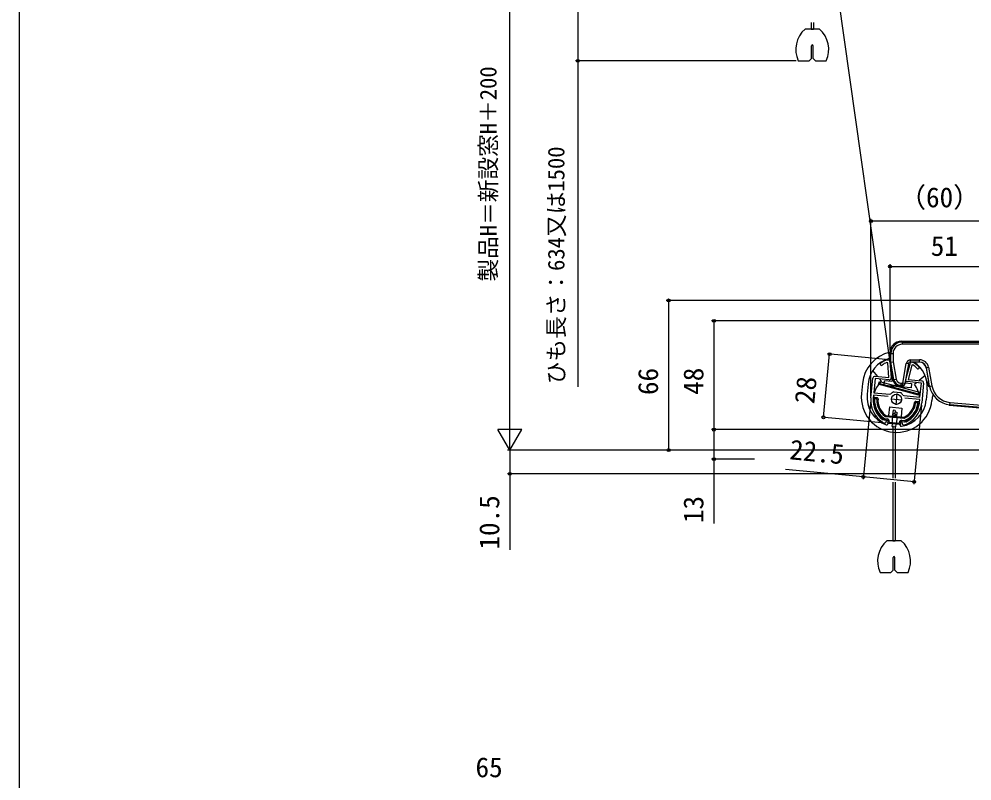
# Model space of a CAD drawing. Units: millimetres, scale not verified. Extents: x -525 to 525, y -783 to 778.
# Drawn here: x -525 to -104.9, y 26.7 to 362.8 of the extents above; entities that cross this region are included whole.
import ezdxf
from ezdxf.enums import TextEntityAlignment as Align

# ---------------------------------------------------------------- set-up
doc = ezdxf.new("R2010")
doc.units = ezdxf.units.MM
doc.header["$LTSCALE"] = 4
for name, color, linetype in [('0-2_YKK_11', 7, 'Continuous'), ('0-5_YKK_13', 4, 'Continuous'), ('0-6_YKK_D', 6, 'Continuous'), ('0-7_YKK_ZWAK', 7, 'Continuous')]:
    doc.layers.add(name, color=color, linetype=linetype)
doc.styles.add('ＭＳ ゴシック', font='')
doc.styles.get('ＭＳ ゴシック').set_extended_font_data('MS Gothic')

msp = doc.modelspace()

# ---------------------------------------------------------------- linework, layer by layer
at = {"layer": '0-2_YKK_11'}
for p, q in [((-141.068, 211.569), (-140.507, 204.448)), ((-134.113, 203.832), (-132.204, 210.716)), ((-149.432, 195.624), (-148.598, 204.284)), ((-126.202, 202.127), (-127.036, 193.467)), ((-137.946, 197.532), (-138.425, 192.555)), ((-140.674, 195.283), (-135.697, 194.804))]:
    msp.add_line(p, q, dxfattribs=at)
for points in [[(-147.507, 205.183), (-141.523, 204.607), (-142.03, 211.052), (-142.451, 211.303)], [(-142.22, 212.479), (-142.085, 212.497), (-141.969, 212.486)], [(-130.897, 210.19), (-131.358, 210.024), (-133.085, 203.795), (-127.101, 203.219)], [(-131.144, 211.444), (-131.028, 211.433), (-130.899, 211.389)], [(-141.382, 203.589), (-147.603, 204.188), (-148.207, 197.917), (-141.037, 197.227), (-140.599, 197.412)], [(-135.365, 196.908), (-134.971, 196.643), (-127.801, 195.952), (-127.197, 202.223), (-133.418, 202.822)], [(-139.532, 198.302), (-139.246, 198.36), (-137.879, 198.229), (-136.512, 198.097), (-136.243, 197.986)], [(-141.761, 196.292), (-148.302, 196.922), (-148.437, 195.528)], [(-128.031, 193.563), (-127.897, 194.957), (-134.438, 195.587)], [(-144.299, 186.132), (-144.148, 186.073), (-142.58, 185.923), (-142.647, 185.226)], [(-135.68, 184.555), (-135.613, 185.252), (-134.045, 185.101), (-133.885, 185.13)], [(-143.52, 184.506), (-143.596, 184.513), (-143.717, 184.552)], [(-134.758, 183.689), (-134.884, 183.675), (-134.96, 183.682)]]:
    msp.add_lwpolyline(points, dxfattribs=at)
for centre, radius, start, end in [((-144.834, 210.511), 0.5, 125.66927, 305.66929), ((-137.662, 200.518), 12.8, 110.86283, 125.66927), ((-137.662, 200.518), 11.8, 113.94529, 125.66926), ((-142.065, 211.491), 1, 4.50001, 84.49999), ((-131.24, 210.449), 1, 84.50001, 164.49999), ((-137.656, 200.518), 12.8, 43.33073, 58.13717), ((-137.656, 200.518), 11.8, 43.33074, 55.05471), ((-128.709, 208.958), 0.5, 223.33071, 43.33073), ((-147.603, 204.188), 1, 84.50001, 174.49999), ((-141.305, 204.385), 0.8, 264.50003, 4.50001), ((-133.342, 203.618), 0.8, 164.49999, 264.49997), ((-127.197, 202.223), 1, 354.50001, 84.49999), ((-137.867, 195.224), 3.5, 118.40126, 141.30433), ((-138.464, 195.281), 3.5, 27.69567, 50.59874), ((-137.985, 194.522), 11.5, 174.50001, 240.10425), ((-137.985, 194.522), 10.5, 174.5, 233.03302), ((-138.483, 194.57), 11.5, 288.89575, 354.49999), ((-138.483, 194.57), 10.5, 295.96698, 354.5), ((-143.444, 185.302), 0.8, 264.50001, 354.49999), ((-134.883, 184.478), 0.8, 174.50001, 264.49999)]:
    msp.add_arc(centre, radius, start, end, dxfattribs=at)
at = {"layer": '0-5_YKK_13'}
for p, q in [((-171.712, 427.35), (-141.058, 211.445)), ((-172.106, 358.329), (-178.481, 358.329)), ((-175.793, 361.25), (-175.793, 358.329)), ((-175.793, 358.329), (-174.793, 358.329)), ((-174.793, 361.25), (-174.793, 358.329)), ((-175.643, 345.329), (-175.643, 350.979)), ((-174.943, 345.329), (-174.943, 350.979)), ((-176.643, 344.329), (-175.643, 345.329)), ((-174.943, 345.329), (-173.943, 344.329)), ((-181.452, 344.329), (-176.643, 344.329)), ((-173.943, 344.329), (-169.135, 344.329)), ((-136.021, 220.649), (-135.651, 220.278)), ((-136.012, 220.649), (-98.012, 220.649)), ((-135.651, 220.278), (-97.638, 220.278)), ((-135.651, 220.278), (-135.651, 219.28)), ((-97.638, 219.28), (-135.651, 219.28)), ((-140.641, 215.287), (-141.012, 215.658)), ((-140.641, 215.287), (-139.643, 215.287)), ((-139.643, 215.287), (-139.643, 211.569)), ((-140.641, 211.481), (-141.012, 211.449)), ((-140.641, 211.481), (-139.643, 211.569)), ((-139.643, 211.569), (-138.285, 203.867)), ((-135.417, 202.218), (-133.905, 210.796)), ((-132.92, 210.622), (-134.432, 202.044)), ((-132.92, 210.622), (-133.905, 210.796)), ((-133.5, 207.328), (-132.388, 211.34)), ((-131.935, 212.449), (-127.962, 212.449)), ((-127.962, 211.449), (-127.962, 212.449)), ((-146.462, 205.083), (-148.617, 207.697)), ((-140.109, 203.768), (-140.472, 208.387)), ((-125.113, 208.969), (-124.069, 203.051)), ((-124.998, 208.969), (-125.113, 208.969)), ((-123.568, 200.858), (-124.999, 208.97)), ((-124.998, 208.969), (-124.015, 209.142)), ((-124.015, 209.142), (-122.585, 201.031)), ((-153.187, 202.013), (-153.618, 197.534)), ((-150.698, 201.774), (-151.13, 197.294)), ((-128.389, 196.929), (-146.278, 201.722)), ((-144.706, 202.952), (-145.562, 203.991)), ((-140.195, 202.872), (-143.43, 203.183)), ((-140.109, 203.768), (-140.195, 202.872)), ((-139.579, 203.323), (-139.268, 203.694)), ((-139.268, 203.694), (-138.285, 203.867)), ((-136.319, 202.218), (-135.417, 202.218)), ((-136.319, 202.218), (-136.319, 201.22)), ((-134.432, 202.044), (-135.417, 202.218)), ((-135.417, 201.22), (-135.417, 202.218)), ((-134.432, 202.044), (-134.497, 201.675)), ((-129.238, 202.42), (-130.277, 201.563)), ((-125.532, 205.474), (-128.146, 203.319)), ((-136.319, 201.22), (-136.63, 200.849)), ((-135.482, 200.849), (-136.626, 200.849)), ((-135.417, 201.22), (-136.319, 201.22)), ((-135.482, 200.849), (-135.417, 201.22)), ((-124.619, 199.262), (-125.05, 194.783)), ((-123.884, 200.514), (-123.568, 200.858)), ((-123.568, 200.858), (-122.585, 201.031)), ((-147.75, 195.866), (-146.755, 195.771)), ((-147.492, 195.339), (-147.093, 195.301)), ((-129.635, 194.122), (-128.64, 194.026)), ((-129.393, 193.596), (-128.994, 193.558)), ((-122.353, 196.709), (-122.562, 194.544)), ((-114.521, 193.642), (-97.377, 192.142)), ((-141.268, 191.723), (-141.642, 187.841)), ((-141.268, 191.723), (-135.794, 191.196)), ((-139.688, 190.195), (-139.879, 188.204)), ((-138.692, 190.099), (-139.688, 190.195)), ((-138.692, 190.099), (-138.844, 188.521)), ((-135.794, 191.196), (-136.167, 187.314)), ((-114.608, 192.648), (-114.924, 192.303)), ((-97.838, 190.809), (-114.91, 192.302)), ((-147.187, 187.624), (-147.734, 187.173)), ((-146.095, 188.524), (-146.414, 188.261)), ((-143.582, 186.019), (-142.331, 185.899)), ((-143.485, 186.512), (-142.283, 186.396)), ((-142.924, 187.463), (-134.981, 186.698)), ((-142.876, 187.96), (-134.934, 187.195)), ((-141.881, 185.36), (-141.994, 184.185)), ((-141.929, 184.858), (-141.882, 185.353)), ((-141.403, 185.108), (-141.384, 185.305)), ((-139.9, 187.674), (-140.235, 184.192)), ((-139.108, 188.841), (-139.879, 188.204)), ((-139.402, 187.626), (-139.879, 188.204)), ((-139.651, 187.65), (-139.627, 187.899)), ((-138.631, 188.262), (-139.402, 187.626)), ((-138.407, 187.53), (-139.402, 187.626)), ((-138.631, 188.262), (-139.108, 188.841)), ((-138.339, 188.234), (-138.631, 188.262)), ((-138.407, 187.53), (-138.339, 188.234)), ((-137.909, 187.482), (-138.244, 184.001)), ((-136.924, 184.677), (-136.905, 184.874)), ((-135.861, 185.276), (-134.611, 185.155)), ((-135.813, 185.773), (-134.612, 185.658)), ((-130.315, 185.495), (-130.766, 186.043)), ((-137, 183.881), (-141.48, 184.312)), ((-137.251, 184.407), (-141.133, 184.781)), ((-140.092, 183.071), (-139.986, 184.168)), ((-140.092, 183.071), (-138.599, 182.927)), ((-139.74, 183.348), (-139.74, 160.213)), ((-138.74, 183.348), (-138.74, 160.213)), ((-138.493, 184.025), (-138.599, 182.927)), ((-136.455, 184.323), (-136.519, 183.658)), ((-136.455, 184.331), (-136.407, 184.826)), ((-139.74, 158.444), (-139.74, 132.644)), ((-138.74, 158.444), (-138.74, 132.644)), ((-136.053, 132.644), (-142.427, 132.644)), ((-139.74, 132.644), (-138.74, 132.644)), ((-139.59, 119.644), (-139.59, 125.294)), ((-138.89, 119.644), (-138.89, 125.294)), ((-145.399, 118.644), (-140.59, 118.644)), ((-140.59, 118.644), (-139.59, 119.644)), ((-138.89, 119.644), (-137.89, 118.644)), ((-137.89, 118.644), (-133.081, 118.644))]:
    msp.add_line(p, q, dxfattribs=at)
for points in [[(-139.58, 203.328), (-141.012, 211.449), (-141.012, 215.649)], [(-139.268, 203.694), (-140.641, 211.481), (-140.641, 215.287)], [(-127.953, 211.449), (-131.935, 211.449), (-131.935, 212.449)], [(-134.385, 202.312), (-131.485, 202.033), (-131.677, 200.042), (-143.622, 201.193), (-143.43, 203.183)], [(-123.886, 200.528), (-124.282, 202.769), (-124.034, 202.747)], [(-97.464, 191.148), (-114.608, 192.648), (-114.521, 193.642)], [(-138.753, 189.472), (-137.976, 189.397), (-138.158, 187.506)]]:
    msp.add_lwpolyline(points, dxfattribs=at)
msp.add_lwpolyline([(-145.627, 202.914), (-128.047, 198.204), (-128.306, 197.238), (-145.886, 201.948)], close=True, dxfattribs=at)
msp.add_circle((-138.186, 195.043), 2.25, dxfattribs=at)
for centre, radius, start, end in [((-170.543, 349.329), 12, 131.40962, 204.62432), ((-180.043, 349.329), 12, 335.37568, 48.59038), ((-175.293, 350.979), 0.35, 0, 180), ((-136.012, 215.649), 5, 90, 180), ((-137.659, 200.518), 15.6, 102.40832, 174.5), ((-137.659, 200.518), 13.1, 106.81417, 174.5), ((-141.304, 212.579), 0.5, 54.32364, 106.81417), ((-131.935, 210.449), 2, 90, 170), ((-131.935, 210.449), 1, 90, 170), ((-137.659, 200.518), 13.1, 354.5, 56.55474), ((-127.953, 208.449), 3, 10, 90), ((-138.186, 195.043), 10.25, 129.5, 163.68047), ((-136.626, 203.849), 3, 190, 270), ((-135.482, 201.849), 1, 270, 350), ((-135.416, 202.218), 0.999, 269.91509, 349.95743), ((-138.09, 196.039), 15.6, 174.5, 354.5), ((-138.186, 195.043), 10.25, 5.31953, 39.5), ((-138.09, 196.039), 13.1, 174.5, 249.55234), ((-138.186, 195.043), 10.25, 172.98434, 219.5), ((-138.234, 194.548), 10.1, 175.09684, 237.12483), ((-147.798, 195.369), 0.5, 84.5, 175.09684), ((-138.234, 194.548), 9.6, 176.9651, 236.83553), ((-147.52, 195.041), 0.3, 84.5, 176.9651), ((-147.122, 195.002), 0.3, 357.07596, 84.5), ((-138.234, 194.548), 8.6, 177.07596, 233.73814), ((-146.803, 195.273), 0.5, 355.16625, 84.5), ((-138.234, 194.548), 8.1, 175.16625, 233.73814), ((-138.09, 196.039), 13.1, 279.44766, 354.5), ((-138.234, 194.548), 8.1, 295.26186, 353.83375), ((-138.234, 194.548), 8.6, 295.26186, 351.92404), ((-138.234, 194.548), 10.1, 291.87517, 353.90316), ((-138.186, 195.043), 10.25, 309.5, 356.01566), ((-129.683, 193.624), 0.5, 84.5, 173.83375), ((-129.422, 193.298), 0.3, 84.5, 171.92404), ((-129.023, 193.259), 0.3, 352.0349, 84.5), ((-128.688, 193.529), 0.5, 353.90316, 84.5), ((-138.234, 194.548), 9.6, 292.16447, 352.0349), ((-143.553, 186.318), 0.3, 237.12483, 264.5), ((-142.847, 188.259), 0.8, 233.73814, 264.5), ((-142.847, 188.259), 0.3, 233.73814, 264.5), ((-142.379, 185.401), 0.5, 354.5, 84.5), ((-142.379, 185.401), 1, 354.5, 84.5), ((-141.432, 184.81), 0.5, 174.5, 264.5), ((-141.104, 185.08), 0.3, 174.5, 264.5), ((-135.909, 184.778), 1, 84.5, 174.5), ((-135.909, 184.778), 0.5, 84.5, 174.5), ((-134.905, 187.494), 0.8, 264.5, 295.26186), ((-134.905, 187.494), 0.3, 264.5, 295.26186), ((-134.582, 185.454), 0.3, 264.5, 291.87517), ((-142.492, 184.233), 0.5, 249.55234, 354.5), ((-137.222, 184.706), 0.3, 264.5, 354.5), ((-136.952, 184.379), 0.5, 264.5, 354.5), ((-136.022, 183.61), 0.5, 174.5, 279.44766), ((-134.49, 123.644), 12, 131.40962, 204.62432), ((-143.99, 123.644), 12, 335.37568, 48.59038), ((-139.24, 125.294), 0.35, 0, 180)]:
    msp.add_arc(centre, radius, start, end, dxfattribs=at)
for centre, major_axis, ratio, start_param, end_param in [((-135.636, 215.272), (3.543, -3.543), 0.997762, 2.358058, 3.9251274), ((-135.636, 215.272), (-2.839, 2.839), 0.99628, 5.4996506, 7.06672), ((-128.075, 208.449), (3.007, 0), 0.997536, 0.174204, 1.5707963), ((-127.962, 208.449), (-4.008, 0), 0.998077, 3.3157967, 4.712389), ((-136.313, 204.221), (1.93, 2.301), 0.998937, 2.445025, 3.8381603), ((-136.313, 204.221), (-1.29, -1.537), 0.996828, 5.5866177, 6.9797529), ((-124.088, 203.053), (-0.054, 0.306), 0.059094, 3.1256915, 4.6957273), ((-113.71, 202.622), (6.772, 7.39), 0.997631, 2.4885246, 3.7946607), ((-113.71, 202.622), (-6.098, -6.655), 0.997041, 5.6301173, 6.9362533)]:
    msp.add_ellipse(centre, major_axis=major_axis, ratio=ratio, start_param=start_param, end_param=end_param, dxfattribs=at)
at = {"layer": '0-6_YKK_D'}
for p, q in [((-308.651, 183.149), (-308.651, 453.394)), ((-182.452, 344.329), (-279.651, 344.329)), ((-149.432, 196.624), (-149.432, 274.649)), ((-90.012, 273.649), (-149.432, 273.649)), ((-141.011, 216.754), (-141.011, 254.649)), ((-141.011, 253.649), (-90.012, 253.649)), ((-96.511, 238.649), (-239.651, 238.649)), ((-238.651, 238.649), (-238.651, 172.649)), ((-76.568, 229.649), (-219.651, 229.649)), ((-218.651, 229.649), (-218.651, 181.649)), ((-170.319, 187.087), (-167.636, 214.958)), ((-143.08, 212.593), (-168.631, 215.053)), ((-149.528, 194.628), (-152.88, 159.811)), ((-308.651, 172.649), (-308.651, 190.835)), ((-127.131, 192.472), (-130.484, 157.654)), ((-144.591, 184.609), (-171.315, 187.182)), ((-308.651, 172.649), (-313.901, 181.742)), ((-303.401, 181.742), (-313.901, 181.742)), ((-308.651, 172.649), (-303.401, 181.742)), ((-76.785, 181.649), (-219.651, 181.649)), ((-76.912, 181.649), (-219.651, 181.649)), ((-91.012, 172.649), (-309.651, 172.649)), ((-91.012, 172.649), (-309.651, 172.649)), ((-91.012, 172.649), (-239.651, 172.649)), ((-200.727, 168.649), (-219.651, 168.649)), ((-68.8, 162.15), (-309.651, 162.15))]:
    msp.add_line(p, q, dxfattribs=at)
for points in [[(-278.651, 369.664), (-278.651, 344.329), (-278.651, 200.563)], [(-218.651, 181.649), (-218.651, 168.649), (-218.651, 140.275)], [(-308.651, 172.649), (-308.651, 162.15), (-308.651, 128.6)], [(-130.388, 158.65), (-152.785, 160.806), (-187.13, 164.113)]]:
    msp.add_lwpolyline(points, dxfattribs=at)
for centre in [(-278.651, 344.329), (-149.432, 273.649), (-141.011, 253.649), (-238.651, 238.649), (-218.651, 229.649), (-167.636, 214.958), (-170.319, 187.087), (-218.651, 181.649), (-218.651, 181.649), (-238.651, 172.649), (-218.651, 168.649), (-308.651, 162.15), (-152.785, 160.806), (-130.388, 158.65)]:
    msp.add_circle(centre, 0.637, dxfattribs=at)
at = {"layer": '0-7_YKK_ZWAK'}
msp.add_line((-525, 747.2), (-525, -782.8), dxfattribs=at)

# ---------------------------------------------------------------- texts
at = {"layer": '0-6_YKK_D', "style": 'ＭＳ ゴシック'}
for s, height, rotation, p in [('製品H＝新設窓H＋200', 7.331, 90, (-312.299, 246.965)), ('ひも長さ：634又は1500', 7.331, 90, (-282.356, 201.654)), ('66', 8.798, 90, (-240.651, 196.922)), ('48', 8.798, 90, (-220.651, 197.024)), ('28', 8.798, 84.5, (-171.808, 192.493)), ('22.5', 8.798, 354.5, (-185.83, 165.997)), ('10.5', 8.798, 90, (-310.651, 128.759)), ('13', 8.798, 90, (-220.651, 140.434))]:
    msp.add_text(s, height=height, rotation=rotation, dxfattribs=at).set_placement(p, align=Align.BOTTOM_LEFT)
for s, p in [('（60）', (-137.142, 277.081)), ('51', (-123.046, 255.649)), ('65', (-323.761, 25.703))]:
    msp.add_text(s, height=8.798, dxfattribs=at).set_placement(p, align=Align.BOTTOM_LEFT)

doc.saveas('drawing.dxf')
